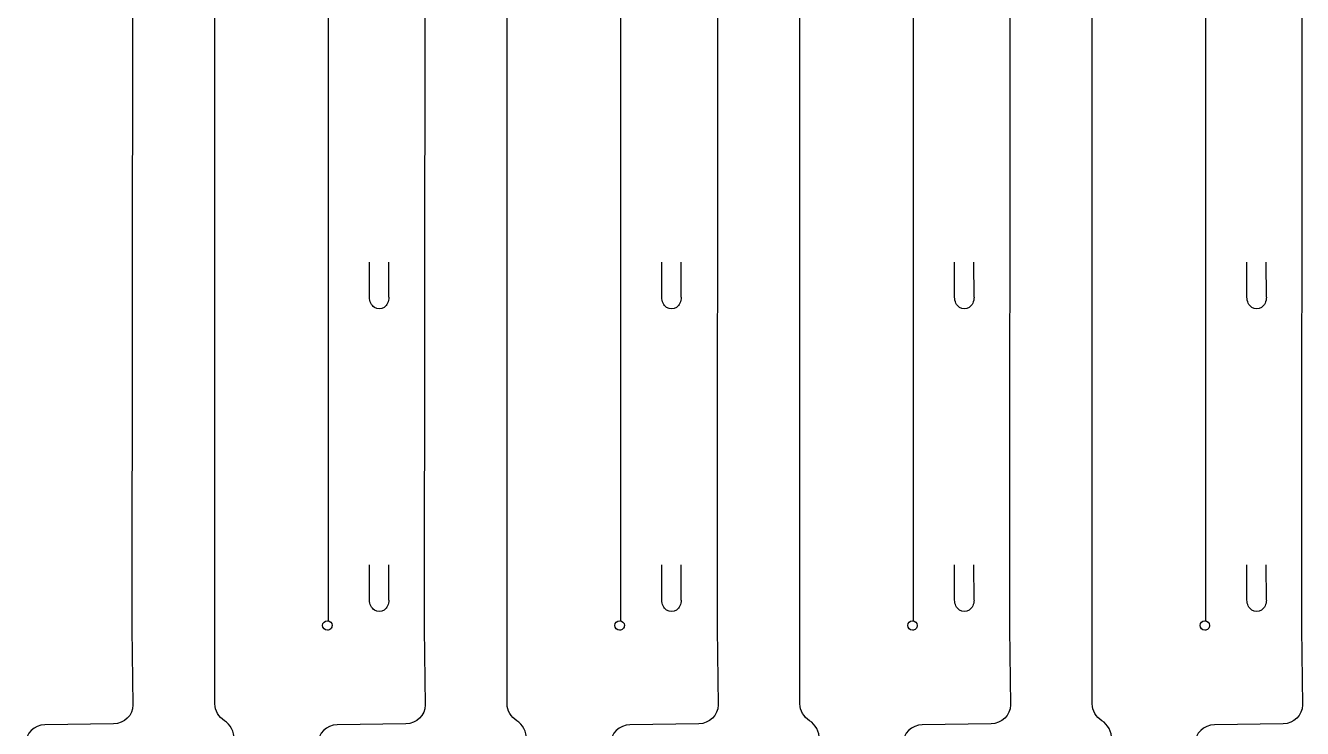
# Model space of a CAD drawing. Extents: x 9 to 642, y 361 to 1089.
# Drawn here: x 8.5 to 339, y 725.2 to 907.3 of the extents above; entities that cross this region are included whole.
import ezdxf

# ---------------------------------------------------------------- set-up
doc = ezdxf.new("R2010")
doc.units = 0
doc.layers.add('Layer_1', color=7, linetype='CONTINUOUS')

msp = doc.modelspace()

# ---------------------------------------------------------------- linework, layer by layer
at = {"layer": 'Layer_1', "color": 7}
for p, q in [((57.51322, 731.620413), (57.520099, 1071.235611)), ((133.170311, 731.620413), (133.17719, 1071.235611)), ((208.966033, 731.620413), (208.972912, 1071.235611)), ((284.623113, 731.620413), (284.629992, 1071.235611)), ((36.319989, 1070.334599), (36.055697, 751.059959)), ((111.97708, 1070.334599), (111.712788, 751.059959)), ((187.772802, 1070.334599), (187.50851, 751.059959)), ((263.429882, 1070.334599), (263.16559, 751.059959)), ((339.023722, 1070.334599), (338.75943, 751.059959)), ((86.809956, 1003.283468), (86.809956, 753.097225)), ((162.467047, 1003.283468), (162.467047, 753.097225)), ((238.262769, 1003.283468), (238.262769, 753.097225)), ((313.91987, 1003.283468), (313.91987, 753.097225)), ((36.055697, 751.059959), (36.31819, 731.349639)), ((86.631256, 750.719467), (86.631256, 750.719467)), ((111.712788, 751.059959), (111.975281, 731.349639)), ((162.288347, 750.719467), (162.288347, 750.719467)), ((187.50851, 751.059959), (187.771003, 731.349639)), ((238.084069, 750.719467), (238.084069, 750.719467)), ((263.16559, 751.059959), (263.428083, 731.349639)), ((313.74117, 750.719467), (313.74117, 750.719467)), ((338.75943, 751.059959), (339.021923, 731.349639)), ((31.316904, 726.468579), (13.515472, 726.182829)), ((106.973994, 726.468579), (89.172563, 726.182829)), ((182.769716, 726.468579), (164.968285, 726.182829)), ((258.426797, 726.468579), (240.625365, 726.182829)), ((334.020636, 726.468579), (316.219205, 726.182829))]:
    msp.add_line(p, q, dxfattribs=at)
at = {"layer": 'Layer_1', "color": 1}
for p, q in [((97.543943, 836.929395), (97.520395, 846.054742)), ((102.573645, 836.929025), (102.526867, 846.053737)), ((173.201034, 836.929395), (173.177486, 846.054742)), ((178.230736, 836.929025), (178.183958, 846.053737)), ((248.996756, 836.929395), (248.973208, 846.054742)), ((254.026458, 836.929025), (253.97968, 846.053737)), ((324.653857, 836.929395), (324.630309, 846.054742)), ((329.68356, 836.929025), (329.636781, 846.053737)), ((97.543943, 758.516923), (97.520395, 767.642244)), ((102.573645, 758.516526), (102.526867, 767.641238)), ((173.201034, 758.516923), (173.177486, 767.642244)), ((178.230736, 758.516526), (178.183958, 767.641238)), ((248.996756, 758.516923), (248.973208, 767.642244)), ((254.026458, 758.516526), (253.97968, 767.641238)), ((324.653857, 758.516923), (324.630309, 767.642244)), ((329.68356, 758.516526), (329.636781, 767.641238))]:
    msp.add_line(p, q, dxfattribs=at)
for points in [[(98.801216, 834.326954), (98.023077, 834.863423), (97.543943, 835.854843), (97.543943, 836.927755)], [(102.573645, 836.927702), (102.573645, 835.85479), (102.0943, 834.863423), (101.31616, 834.326954)], [(174.458307, 834.326954), (173.680168, 834.863423), (173.201034, 835.854843), (173.201034, 836.927755)], [(178.230736, 836.927702), (178.230736, 835.85479), (177.751391, 834.863423), (176.973251, 834.326954)], [(250.254029, 834.326954), (249.47589, 834.863423), (248.996756, 835.854843), (248.996756, 836.927755)], [(254.026458, 836.927702), (254.026458, 835.85479), (253.547113, 834.863423), (252.768973, 834.326954)], [(325.911131, 834.326954), (325.132991, 834.863423), (324.653857, 835.854843), (324.653857, 836.927755)], [(329.68356, 836.927702), (329.68356, 835.85479), (329.204214, 834.863423), (328.426075, 834.326954)], [(101.31616, 834.326954), (100.538047, 833.790511), (99.579356, 833.790511), (98.801216, 834.326954)], [(176.973251, 834.326954), (176.195138, 833.790511), (175.236447, 833.790511), (174.458307, 834.326954)], [(252.768973, 834.326954), (251.99086, 833.790511), (251.032169, 833.790511), (250.254029, 834.326954)], [(328.426075, 834.326954), (327.647961, 833.790511), (326.68927, 833.790511), (325.911131, 834.326954)], [(98.801216, 755.914481), (98.023077, 756.450924), (97.543943, 757.442344), (97.543943, 758.515256)], [(102.573619, 758.515203), (102.573619, 757.442291), (102.094273, 756.450924), (101.31616, 755.914481)], [(174.458307, 755.914481), (173.680168, 756.450924), (173.201034, 757.442344), (173.201034, 758.515256)], [(178.23071, 758.515203), (178.23071, 757.442291), (177.751364, 756.450924), (176.973251, 755.914481)], [(250.254029, 755.914481), (249.47589, 756.450924), (248.996756, 757.442344), (248.996756, 758.515256)], [(254.026432, 758.515203), (254.026432, 757.442291), (253.547086, 756.450924), (252.768973, 755.914481)], [(325.911131, 755.914481), (325.132991, 756.450924), (324.653857, 757.442344), (324.653857, 758.515256)], [(329.683533, 758.515203), (329.683533, 757.442291), (329.204188, 756.450924), (328.426075, 755.914481)], [(101.31616, 755.914481), (100.538021, 755.378012), (99.579329, 755.378012), (98.801216, 755.914481)], [(176.973251, 755.914481), (176.195112, 755.378012), (175.23642, 755.378012), (174.458307, 755.914481)], [(252.768973, 755.914481), (251.990834, 755.378012), (251.032142, 755.378012), (250.254029, 755.914481)], [(328.426075, 755.914481), (327.647935, 755.378012), (326.689244, 755.378012), (325.911131, 755.914481)]]:
    msp.add_open_spline(points, degree=3, dxfattribs=at)
at = {"layer": 'Layer_1', "color": 7}
for points in [[(86.631256, 750.719467), (85.955492, 750.719475), (85.407683, 751.267295), (85.40769, 751.943059)], [(85.40769, 751.943059), (85.407698, 752.618813), (85.955503, 753.166617), (86.631256, 753.166625)], [(86.631256, 753.166625), (87.30702, 753.166632), (87.854841, 752.618823), (87.854848, 751.943059)], [(87.49647, 751.077845), (87.267001, 750.848376), (86.955774, 750.719464), (86.631256, 750.719467)], [(87.854848, 751.943059), (87.854852, 751.618541), (87.725939, 751.307314), (87.49647, 751.077845)], [(162.288347, 750.719467), (161.612583, 750.719475), (161.064774, 751.267295), (161.064781, 751.943059)], [(161.064781, 751.943059), (161.064789, 752.618813), (161.612594, 753.166617), (162.288347, 753.166625)], [(162.288347, 753.166625), (162.964111, 753.166632), (163.511932, 752.618823), (163.511939, 751.943059)], [(163.153561, 751.077845), (162.924092, 750.848376), (162.612865, 750.719464), (162.288347, 750.719467)], [(163.511939, 751.943059), (163.511942, 751.618541), (163.38303, 751.307314), (163.153561, 751.077845)], [(238.084069, 750.719467), (237.408305, 750.719475), (236.860496, 751.267295), (236.860503, 751.943059)], [(236.860503, 751.943059), (236.860511, 752.618813), (237.408315, 753.166617), (238.084069, 753.166625)], [(238.084069, 753.166625), (238.759833, 753.166632), (239.307653, 752.618823), (239.307661, 751.943059)], [(238.949283, 751.077845), (238.719814, 750.848376), (238.408587, 750.719464), (238.084069, 750.719467)], [(239.307661, 751.943059), (239.307664, 751.618541), (239.178752, 751.307314), (238.949283, 751.077845)], [(313.74117, 750.719467), (313.065407, 750.719475), (312.517598, 751.267295), (312.517605, 751.943059)], [(312.517605, 751.943059), (312.517612, 752.618813), (313.065417, 753.166617), (313.74117, 753.166625)], [(313.74117, 753.166625), (314.416934, 753.166632), (314.964755, 752.618823), (314.964763, 751.943059)], [(314.606384, 751.077845), (314.376916, 750.848376), (314.065688, 750.719464), (313.74117, 750.719467)], [(314.964763, 751.943059), (314.964766, 751.618541), (314.835853, 751.307314), (314.606384, 751.077845)], [(36.31819, 731.349639), (36.31819, 728.645333), (34.087779, 726.468579), (31.316904, 726.468579)], [(60.012554, 727.244972), (58.502524, 728.175406), (57.506314, 729.857521), (57.51322, 731.620413)], [(111.975281, 731.349639), (111.975281, 728.645333), (109.74487, 726.468579), (106.973994, 726.468579)], [(135.669644, 727.244972), (134.159614, 728.175406), (133.163405, 729.857521), (133.170311, 731.620413)], [(187.771003, 731.349639), (187.771003, 728.645333), (185.540592, 726.468579), (182.769716, 726.468579)], [(211.465366, 727.244972), (209.955336, 728.175406), (208.959127, 729.857521), (208.966033, 731.620413)], [(263.428083, 731.349639), (263.428083, 728.645333), (261.197672, 726.468579), (258.426797, 726.468579)], [(287.122447, 727.244972), (285.612417, 728.175406), (284.616207, 729.857521), (284.623113, 731.620413)], [(339.021923, 731.349639), (339.021923, 728.645333), (336.791512, 726.468579), (334.020636, 726.468579)], [(62.565518, 722.31126), (62.539589, 724.493068), (61.53404, 726.269242), (60.012554, 727.244972)], [(138.222609, 722.31126), (138.19668, 724.493068), (137.191131, 726.269242), (135.669644, 727.244972)], [(214.018331, 722.31126), (213.992402, 724.493068), (212.986853, 726.269242), (211.465366, 727.244972)], [(289.675411, 722.31126), (289.649482, 724.493068), (288.643933, 726.269242), (287.122447, 727.244972)], [(13.515472, 726.182829), (10.744597, 726.182829), (8.514186, 724.006075), (8.514186, 721.301769)], [(89.172563, 726.182829), (86.401688, 726.182829), (84.171277, 724.006075), (84.171277, 721.301769)], [(164.968285, 726.182829), (162.19741, 726.182829), (159.966999, 724.006075), (159.966999, 721.301769)], [(240.625365, 726.182829), (237.85449, 726.182829), (235.624079, 724.006075), (235.624079, 721.301769)], [(316.219205, 726.182829), (313.44833, 726.182829), (311.217919, 724.006075), (311.217919, 721.301769)]]:
    msp.add_open_spline(points, degree=3, dxfattribs=at)

doc.saveas('drawing.dxf')
